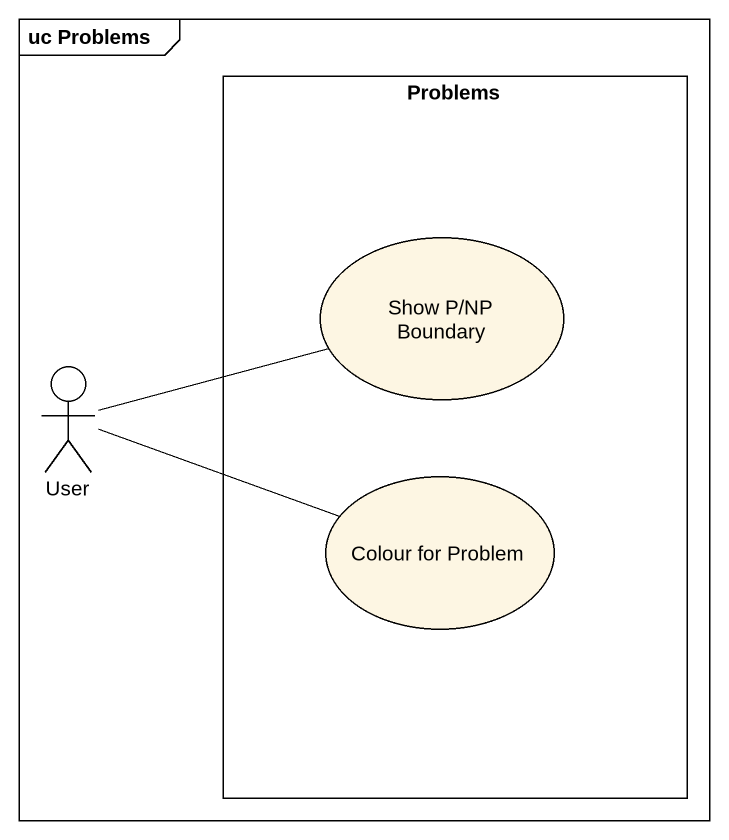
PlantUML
@startuml
mainframe uc Problems
rectangle Problems {
  usecase "Show P/NP Boundary" as Show_P_NP_Boundary
  usecase "Colour for Problem" as Colour_for_Problem
}
actor User
User -right- Show_P_NP_Boundary
User -right- Colour_for_Problem
@enduml
